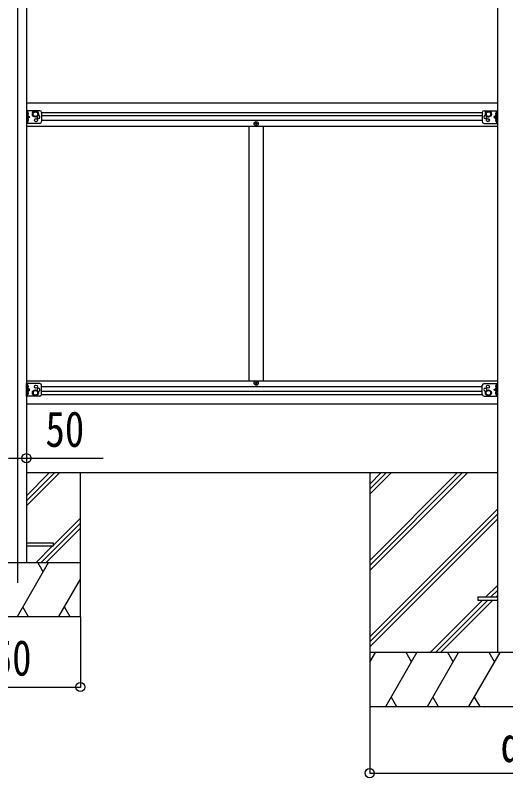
# Model space of a CAD drawing. Units: millimetres, scale not verified. Extents: x -12615 to 12615, y -8910 to 8910.
# Drawn here: x -5235 to -3871, y -5428 to -3308 of the extents above; entities that cross this region are included whole.
import ezdxf
from ezdxf.enums import TextEntityAlignment as Align

# ---------------------------------------------------------------- set-up
doc = ezdxf.new("R2010")
doc.units = ezdxf.units.MM
doc.header["$LTSCALE"] = 40
for name, color, linetype in [('0-3_YKK_12', 2, 'Continuous'), ('0-4_YKK_13', 4, 'Continuous'), ('0-5_YKK_A1', 4, 'Continuous'), ('0-6_YKK_D', 6, 'Continuous')]:
    doc.layers.add(name, color=color, linetype=linetype)
doc.styles.add('ＭＳ ゴシック', font='')
doc.styles.get('ＭＳ ゴシック').set_extended_font_data('MS Gothic')

msp = doc.modelspace()

# ---------------------------------------------------------------- linework, layer by layer
at = {"layer": '0-3_YKK_12'}
msp.add_line((-5229.1, -2459.08), (-5229.1, -4885.94), dxfattribs=at)
at = {"layer": '0-4_YKK_13'}
for p, q in [((-5204.1, -3573.57), (-5204.1, -3608.57)), ((-5167.1, -3573.57), (-5204.1, -3573.57)), ((-5201.6, -3573.57), (-5201.6, -3608.57)), ((-5201.1, -3578.07), (-5201.6, -3578.16)), ((-5201.1, -3578.07), (-5200.3, -3578.21)), ((-5162.1, -3578.57), (-5162.1, -3603.57)), ((-3936.3, -3578.57), (-3936.3, -3603.57)), ((-3931.3, -3573.57), (-3894.3, -3573.57)), ((-3897.3, -3578.07), (-3898.1, -3578.21)), ((-3897.3, -3578.07), (-3896.8, -3578.16)), ((-3896.8, -3573.57), (-3896.8, -3608.57)), ((-3894.3, -3573.57), (-3894.3, -3608.57)), ((-5201.6, -3591.07), (-5194.6, -3591.07)), ((-5201.1, -3596.07), (-5201.6, -3596.16)), ((-5201.1, -3586.07), (-5200.3, -3585.93)), ((-5201.1, -3596.07), (-5200.3, -3596.21)), ((-3896.8, -3591.07), (-3903.8, -3591.07)), ((-3897.3, -3586.07), (-3898.1, -3585.93)), ((-3897.3, -3596.07), (-3898.1, -3596.21)), ((-3897.3, -3596.07), (-3896.8, -3596.16)), ((-5167.1, -3608.57), (-5204.1, -3608.57)), ((-5201.1, -3604.07), (-5200.3, -3603.93)), ((-4563.6, -3610.07), (-4562.6, -3610.07)), ((-3931.3, -3608.57), (-3894.3, -3608.57)), ((-3897.3, -3604.07), (-3898.1, -3603.93)), ((-5204.1, -4366.57), (-5204.1, -4331.57)), ((-5167.1, -4331.57), (-5204.1, -4331.57)), ((-5201.6, -4366.57), (-5201.6, -4331.57)), ((-5201.1, -4344.07), (-5201.6, -4343.98)), ((-5201.1, -4336.07), (-5200.3, -4336.21)), ((-5201.1, -4344.07), (-5200.3, -4343.93)), ((-5162.1, -4361.57), (-5162.1, -4336.57)), ((-4563.6, -4330.07), (-4562.6, -4330.07)), ((-3936.3, -4361.57), (-3936.3, -4336.57)), ((-3931.3, -4331.57), (-3894.3, -4331.57)), ((-3897.3, -4336.07), (-3898.1, -4336.21)), ((-3897.3, -4344.07), (-3898.1, -4343.93)), ((-3897.3, -4344.07), (-3896.8, -4343.98)), ((-3896.8, -4366.57), (-3896.8, -4331.57)), ((-3894.3, -4366.57), (-3894.3, -4331.57)), ((-5201.6, -4349.07), (-5194.6, -4349.07)), ((-5201.1, -4362.07), (-5201.6, -4361.98)), ((-5201.1, -4354.07), (-5200.3, -4354.21)), ((-5201.1, -4362.07), (-5200.3, -4361.93)), ((-3896.8, -4349.07), (-3903.8, -4349.07)), ((-3897.3, -4354.07), (-3898.1, -4354.21)), ((-3897.3, -4362.07), (-3898.1, -4361.93)), ((-3897.3, -4362.07), (-3896.8, -4361.98)), ((-5167.1, -4366.57), (-5204.1, -4366.57)), ((-3931.3, -4366.57), (-3894.3, -4366.57)), ((-5204.1, -4783.07), (-5129.1, -4783.07)), ((-3949.1, -4924.57), (-3949.1, -4933.57)), ((-3949.1, -4924.57), (-3894.3, -4924.57)), ((-3949.1, -4933.57), (-3894.3, -4933.57))]:
    msp.add_line(p, q, dxfattribs=at)
for points in [[(-5201.98, -3582.07), (-5201.35, -3580.88), (-5199.12, -3579.77)], [(-5201.1, -3578.07), (-5201.1, -3586.07), (-5201.6, -3585.98), (-5201.6, -3578.16)], [(-3896.42, -3582.07), (-3897.05, -3580.88), (-3899.28, -3579.77)], [(-3897.3, -3578.07), (-3897.3, -3586.07), (-3896.8, -3585.98), (-3896.8, -3578.16)], [(-5201.98, -3582.07), (-5201.35, -3583.26), (-5199.12, -3584.37)], [(-5201.98, -3600.07), (-5201.35, -3598.88), (-5199.12, -3597.77)], [(-5201.98, -3600.07), (-5201.35, -3601.26), (-5199.12, -3602.37)], [(-5201.6, -3586.07), (-5194.6, -3591.07), (-5201.6, -3596.07)], [(-5201.1, -3596.07), (-5201.1, -3604.07), (-5201.6, -3603.98), (-5201.6, -3596.16)], [(-3896.8, -3586.07), (-3903.8, -3591.07), (-3896.8, -3596.07)], [(-3896.42, -3582.07), (-3897.05, -3583.26), (-3899.28, -3584.37)], [(-3896.42, -3600.07), (-3897.05, -3598.88), (-3899.28, -3597.77)], [(-3896.42, -3600.07), (-3897.05, -3601.26), (-3899.28, -3602.37)], [(-3897.3, -3596.07), (-3897.3, -3604.07), (-3896.8, -3603.98), (-3896.8, -3596.16)], [(-4566.6, -3609.07), (-4567.6, -3609.07), (-4567.6, -3610.07), (-4566.6, -3610.07)], [(-4564.6, -3608.07), (-4564.6, -3607.07), (-4565.6, -3607.07), (-4565.6, -3608.07)], [(-4565.6, -3611.07), (-4565.6, -3612.07), (-4564.6, -3612.07), (-4564.6, -3611.07)], [(-4562.6, -3610.07), (-4562.6, -3609.07), (-4563.6, -3609.07)], [(-5201.98, -4340.07), (-5201.35, -4338.88), (-5199.12, -4337.77)], [(-5201.98, -4340.07), (-5201.35, -4341.26), (-5199.12, -4342.37)], [(-5201.1, -4344.07), (-5201.1, -4336.07), (-5201.6, -4336.16), (-5201.6, -4343.98)], [(-5201.6, -4354.07), (-5194.6, -4349.07), (-5201.6, -4344.07)], [(-4566.6, -4331.07), (-4567.6, -4331.07), (-4567.6, -4330.07), (-4566.6, -4330.07)], [(-4565.6, -4329.07), (-4565.6, -4328.07), (-4564.6, -4328.07), (-4564.6, -4329.07)], [(-4564.6, -4332.07), (-4564.6, -4333.07), (-4565.6, -4333.07), (-4565.6, -4332.07)], [(-4562.6, -4330.07), (-4562.6, -4331.07), (-4563.6, -4331.07)], [(-3896.8, -4354.07), (-3903.8, -4349.07), (-3896.8, -4344.07)], [(-3896.42, -4340.07), (-3897.05, -4338.88), (-3899.28, -4337.77)], [(-3896.42, -4340.07), (-3897.05, -4341.26), (-3899.28, -4342.37)], [(-3897.3, -4344.07), (-3897.3, -4336.07), (-3896.8, -4336.16), (-3896.8, -4343.98)], [(-5201.98, -4358.07), (-5201.35, -4356.88), (-5199.12, -4355.77)], [(-5201.98, -4358.07), (-5201.35, -4359.26), (-5199.12, -4360.37)], [(-5201.1, -4362.07), (-5201.1, -4354.07), (-5201.6, -4354.16), (-5201.6, -4361.98)], [(-3896.42, -4358.07), (-3897.05, -4356.88), (-3899.28, -4355.77)], [(-3896.42, -4358.07), (-3897.05, -4359.26), (-3899.28, -4360.37)], [(-3897.3, -4362.07), (-3897.3, -4354.07), (-3896.8, -4354.16), (-3896.8, -4361.98)], [(-5129.1, -4783.07), (-5129.1, -4775.07), (-5204.1, -4775.07)]]:
    msp.add_lwpolyline(points, dxfattribs=at)
for points in [[(-5179.1, -3590.08), (-5185.6, -3586.32), (-5185.6, -3578.82), (-5179.1, -3575.07), (-5172.6, -3578.82), (-5172.6, -3586.32)], [(-3919.3, -3590.08), (-3912.8, -3586.32), (-3912.8, -3578.82), (-3919.3, -3575.07), (-3925.8, -3578.82), (-3925.8, -3586.32)], [(-5179.1, -4350.07), (-5185.6, -4353.82), (-5185.6, -4361.32), (-5179.1, -4365.08), (-5172.6, -4361.32), (-5172.6, -4353.82)], [(-3919.3, -4350.07), (-3912.8, -4353.82), (-3912.8, -4361.32), (-3919.3, -4365.08), (-3925.8, -4361.32), (-3925.8, -4353.82)]]:
    msp.add_lwpolyline(points, close=True, dxfattribs=at)
for centre, radius in [((-5179.1, -3582.57), 8.5), ((-5179.1, -3582.57), 7.5), ((-5179.1, -3582.57), 6.5), ((-3919.3, -3582.57), 8.5), ((-3919.3, -3582.57), 7.5), ((-3919.3, -3582.57), 6.5), ((-5177.6, -3599.57), 4.25), ((-3920.8, -3599.57), 4.25), ((-4565.1, -3609.57), 5.9), ((-5177.6, -4340.57), 4.25), ((-4565.1, -4330.57), 5.9), ((-3920.8, -4340.57), 4.25), ((-5179.1, -4357.57), 8.5), ((-5179.1, -4357.57), 7.5), ((-5179.1, -4357.57), 6.5), ((-3919.3, -4357.57), 8.5), ((-3919.3, -4357.57), 7.5), ((-3919.3, -4357.57), 6.5)]:
    msp.add_circle(centre, radius, dxfattribs=at)
for centre, radius, start, end in [((-5200.45, -3579.1), 0.9, 32.05588, 80), ((-5205.2, -3582.07), 6.5, 327.94412, 32.05588), ((-5167.1, -3578.57), 5, 0, 90), ((-3931.3, -3578.57), 5, 90, 180), ((-3893.2, -3582.07), 6.5, 147.94412, 212.05588), ((-3897.95, -3579.1), 0.9, 100, 147.94412), ((-5200.45, -3585.04), 0.9, 280, 327.94412), ((-5200.45, -3597.1), 0.9, 32.05588, 80), ((-5205.2, -3600.07), 6.5, 327.94412, 32.05588), ((-5170.6, -3591.07), 4.25, 162.88004, 107.12346), ((-3927.8, -3591.07), 4.25, 72.87654, 17.11996), ((-3893.2, -3600.07), 6.5, 147.94412, 212.05588), ((-3897.95, -3585.04), 0.9, 212.05588, 260), ((-3897.95, -3597.1), 0.9, 100, 147.94412), ((-5200.45, -3603.04), 0.9, 280, 327.94412), ((-5167.1, -3603.57), 5, 270, 0), ((-4566.6, -3608.07), 1, 270, 0), ((-4566.6, -3611.07), 1, 0, 90), ((-4563.6, -3608.07), 1, 180, 270), ((-4563.6, -3611.07), 1, 90, 180), ((-3931.3, -3603.57), 5, 180, 270), ((-3897.95, -3603.04), 0.9, 212.05588, 260), ((-5200.45, -4337.1), 0.9, 32.05588, 80), ((-5200.45, -4343.04), 0.9, 280, 327.94412), ((-5205.2, -4340.07), 6.5, 327.94412, 32.05588), ((-5170.6, -4349.07), 4.25, 252.87654, 197.11996), ((-5167.1, -4336.57), 5, 0, 90), ((-4566.6, -4329.07), 1, 270, 0), ((-4566.6, -4332.07), 1, 0, 90), ((-4563.6, -4329.07), 1, 180, 270), ((-4563.6, -4332.07), 1, 90, 180), ((-3931.3, -4336.57), 5, 90, 180), ((-3927.8, -4349.07), 4.25, 342.88004, 287.12346), ((-3893.2, -4340.07), 6.5, 147.94412, 212.05588), ((-3897.95, -4337.1), 0.9, 100, 147.94412), ((-3897.95, -4343.04), 0.9, 212.05588, 260), ((-5200.45, -4355.1), 0.9, 32.05588, 80), ((-5200.45, -4361.04), 0.9, 280, 327.94412), ((-5205.2, -4358.07), 6.5, 327.94412, 32.05588), ((-5167.1, -4361.57), 5, 270, 0), ((-3931.3, -4361.57), 5, 180, 270), ((-3893.2, -4358.07), 6.5, 147.94412, 212.05588), ((-3897.95, -4355.1), 0.9, 100, 147.94412), ((-3897.95, -4361.04), 0.9, 212.05588, 260)]:
    msp.add_arc(centre, radius, start, end, dxfattribs=at)
at = {"layer": '0-5_YKK_A1'}
for p, q in [((-3894.3, -2450.07), (-3894.3, -5079.07)), ((-5204.1, -2466.07), (-5204.1, -4829.07)), ((-3894.3, -3552.07), (-5204.1, -3552.07)), ((-5162.13, -3578.07), (-3936.28, -3578.07)), ((-5162.1, -3587.07), (-3936.3, -3587.07)), ((-3936.3, -3600.57), (-5162.1, -3600.57)), ((-5204.1, -3616.07), (-3894.3, -3616.07)), ((-4585.1, -4324.07), (-4585.1, -3616.07)), ((-4545.1, -4324.07), (-4545.1, -3616.07)), ((-5204.1, -4324.07), (-3894.3, -4324.07)), ((-5162.1, -4339.57), (-3936.3, -4339.57)), ((-5162.13, -4362.07), (-3936.28, -4362.07)), ((-5162.1, -4353.07), (-3936.3, -4353.07)), ((-5204.1, -4388.07), (-3894.3, -4388.07)), ((-5204.1, -4579.07), (-3894.3, -4579.07)), ((-5204.1, -4671.84), (-5111.34, -4579.07)), ((-5204.1, -4657.69), (-5125.48, -4579.07)), ((-5204.1, -4643.55), (-5139.62, -4579.07)), ((-5054.1, -4979.07), (-5054.1, -4579.07)), ((-4249.3, -4579.07), (-4249.3, -5229.07)), ((-4249.3, -4823.25), (-4005.12, -4579.07)), ((-4249.3, -4837.39), (-3990.98, -4579.07)), ((-4249.3, -4851.53), (-3976.84, -4579.07)), ((-4249.3, -4639.4), (-4188.97, -4579.07)), ((-4249.3, -4625.26), (-4203.11, -4579.07)), ((-4249.3, -4611.12), (-4217.25, -4579.07)), ((-4249.3, -5035.38), (-3894.5, -4680.58)), ((-4249.3, -5049.52), (-3894.5, -4694.72)), ((-5163.35, -4829.07), (-5054.1, -4719.83)), ((-5129.1, -4780.68), (-5054.1, -4705.68)), ((-4249.3, -5063.66), (-3894.5, -4708.87)), ((-5149.2, -4829.07), (-5054.1, -4733.97)), ((-5177.49, -4829.07), (-5131.49, -4783.07)), ((-5404.1, -4829.07), (-5054.1, -4829.07)), ((-5229.1, -4979.07), (-5142.49, -4829.07)), ((-5157.49, -4855.05), (-5172.5, -4829.07)), ((-5113.63, -4979.07), (-5054.1, -4875.97)), ((-3926.36, -4924.57), (-3894.5, -4892.71)), ((-3912.22, -4924.57), (-3894.5, -4906.86)), ((-4080.86, -5079.07), (-3935.36, -4933.57)), ((-4066.72, -5079.07), (-3921.22, -4933.57)), ((-4052.57, -5079.07), (-3907.07, -4933.57)), ((-3898.07, -4924.57), (-3894.5, -4921)), ((-5214.1, -4953.09), (-5199.1, -4979.07)), ((-5098.63, -4953.09), (-5083.63, -4979.07)), ((-5404.1, -4979.07), (-5054.1, -4979.07)), ((-3449.3, -5079.07), (-4249.3, -5079.07)), ((-4249.3, -5106.57), (-4233.42, -5079.07)), ((-4204.55, -5229.07), (-4117.95, -5079.07)), ((-4132.95, -5105.05), (-4147.95, -5079.07)), ((-4089.08, -5229.07), (-4002.48, -5079.07)), ((-4017.48, -5105.05), (-4032.48, -5079.07)), ((-3973.61, -5229.07), (-3887.01, -5079.07)), ((-3902.01, -5105.05), (-3917.01, -5079.07)), ((-4189.56, -5203.09), (-4174.56, -5229.07)), ((-4074.08, -5203.09), (-4059.09, -5229.07)), ((-3958.61, -5203.09), (-3943.61, -5229.07)), ((-4249.3, -5229.07), (-3449.3, -5229.07))]:
    msp.add_line(p, q, dxfattribs=at)
at = {"layer": '0-6_YKK_D'}
for p, q in [((-5204.1, -4488.05), (-5204.1, -4540.37)), ((-5054.1, -4980.07), (-5054.1, -5176.34)), ((-5404.1, -5175.34), (-5054.1, -5175.34)), ((-4249.3, -5229.07), (-4249.3, -5415.78)), ((-4249.3, -5414.78), (-3449.3, -5414.78))]:
    msp.add_line(p, q, dxfattribs=at)
msp.add_lwpolyline([(-5254.1, -4539.37), (-5204.1, -4539.37), (-4990.7, -4539.37)], dxfattribs=at)
for centre in [(-5204.1, -4539.37), (-5054.1, -5175.34), (-4249.3, -5414.78)]:
    msp.add_circle(centre, 12.75, dxfattribs=at)

# ---------------------------------------------------------------- texts
at = {"layer": '0-6_YKK_D', "style": 'ＭＳ ゴシック', "width": 0.8}
for s, p in [('50', (-5151.1, -4537.37)), ('350', (-5351.5, -5173.34)), ('d', (-3885.3, -5413.48))]:
    msp.add_text(s, height=98.97, dxfattribs=at).set_placement(p, align=Align.BOTTOM_LEFT)

doc.saveas('drawing.dxf')
